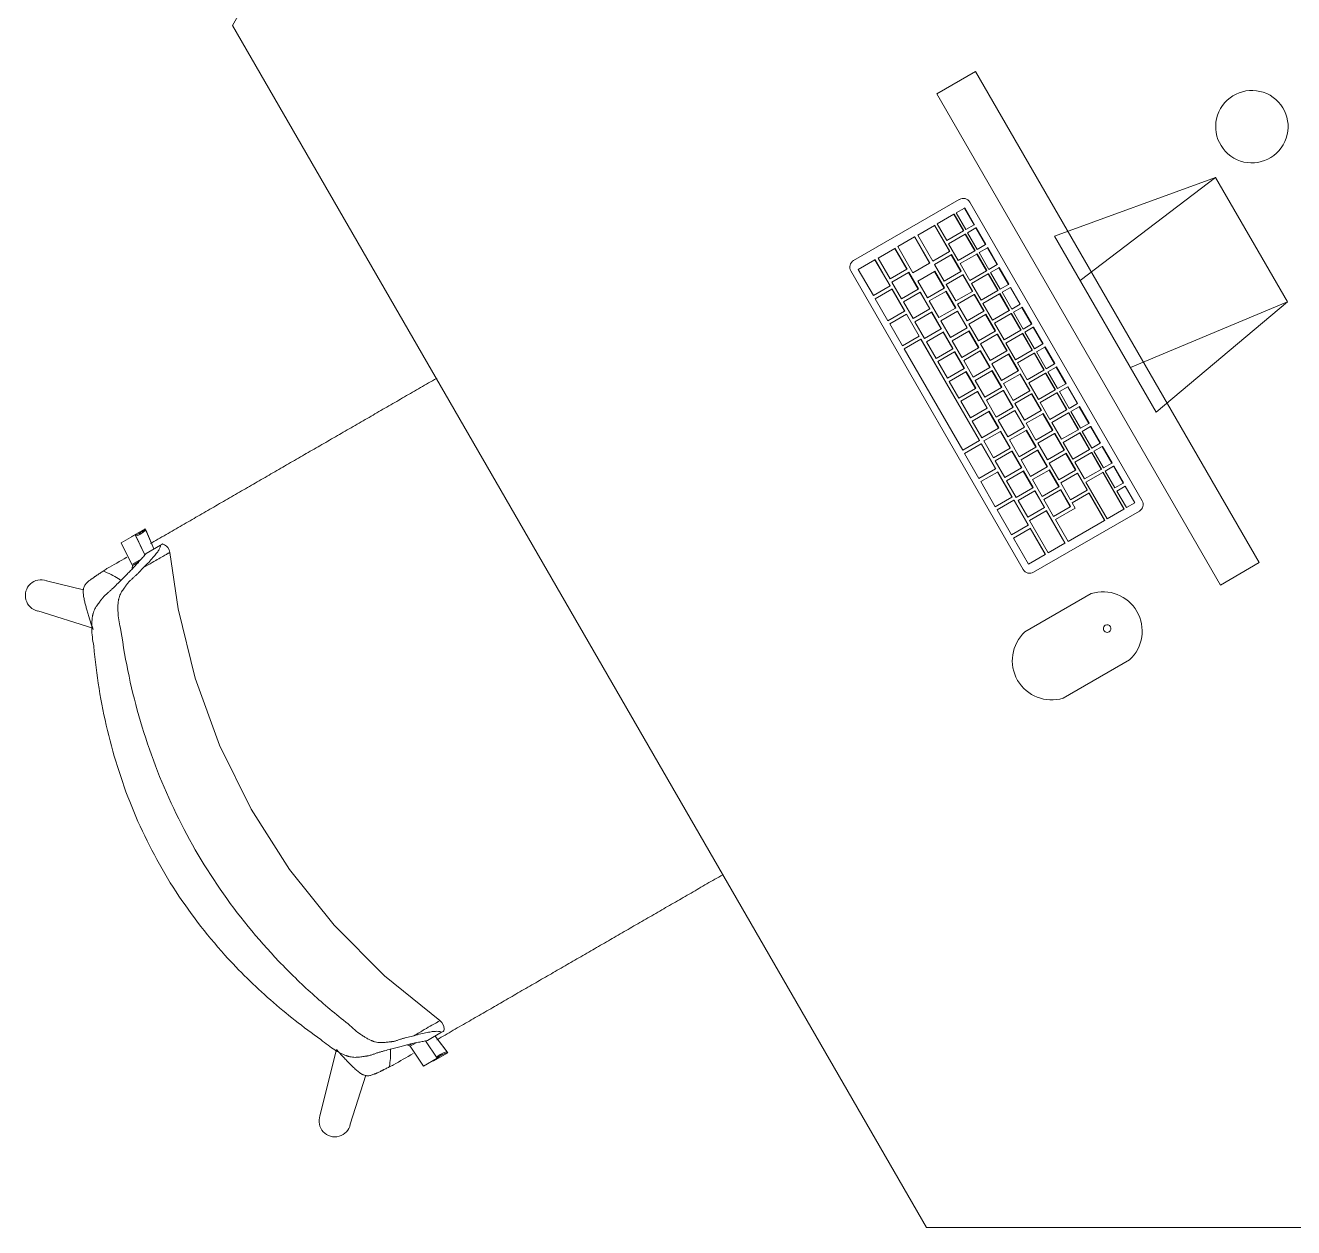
# Model space of a CAD drawing. Header units: millimetres. Extents: x 155927 to 295199, y -4084 to 97293.
# Drawn here: x 179725 to 180776, y 20012 to 21008 of the extents above; entities that cross this region are included whole.
import ezdxf

# ---------------------------------------------------------------- set-up
doc = ezdxf.new("R2010")
doc.units = ezdxf.units.MM
doc.header["$MEASUREMENT"] = 0
doc.layers.add('A-GENM', color=8, linetype='CONTINUOUS', lineweight=9)
doc.layers.add('I-FURN', color=8, linetype='CONTINUOUS', lineweight=9)

msp = doc.modelspace()

# ---------------------------------------------------------------- linework, layer by layer
at = {"layer": 'A-GENM'}
for p, q in [((180499, 20863.5), (180411.4, 20812.9)), ((180650.5, 20613.8), (180507.7, 20861.1)), ((180494.4, 20851.1), (180480.6, 20843.2)), ((180494.7, 20851.3), (180494.4, 20851.1)), ((180502.4, 20837.3), (180494.4, 20851.1)), ((180494.7, 20851.3), (180502.7, 20837.4)), ((180503.3, 20856.3), (180496.4, 20852.3)), ((180496.4, 20852.3), (180504.4, 20838.4)), ((180503.5, 20856.4), (180503.3, 20856.3)), ((180511.3, 20842.4), (180503.3, 20856.3)), ((180503.5, 20856.4), (180511.5, 20842.5)), ((180478.3, 20841.8), (180464.5, 20833.9)), ((180478.5, 20842), (180478.3, 20841.8)), ((180490.8, 20820.2), (180478.3, 20841.8)), ((180478.5, 20842), (180491, 20820.3)), ((180480.6, 20843.2), (180488.6, 20829.3)), ((180488.6, 20829.3), (180502.4, 20837.3)), ((180502.7, 20837.4), (180502.4, 20837.3)), ((180504.4, 20838.4), (180511.3, 20842.4)), ((180512.8, 20839.8), (180505.9, 20835.8)), ((180511.5, 20842.5), (180511.3, 20842.4)), ((180513, 20839.9), (180512.8, 20839.8)), ((180520.8, 20826), (180512.8, 20839.8)), ((180513, 20839.9), (180521, 20826.1)), ((180461.9, 20832.4), (180448.1, 20824.4)), ((180462.1, 20832.5), (180461.9, 20832.4)), ((180474.4, 20810.7), (180461.9, 20832.4)), ((180462.1, 20832.5), (180474.6, 20810.8)), ((180464.5, 20833.9), (180477, 20812.2)), ((180503.9, 20834.7), (180490.1, 20826.7)), ((180490.1, 20826.7), (180498.1, 20812.9)), ((180504.2, 20834.8), (180503.9, 20834.7)), ((180511.9, 20820.8), (180503.9, 20834.7)), ((180504.2, 20834.8), (180512.2, 20821)), ((180505.9, 20835.8), (180513.9, 20822)), ((180445.5, 20822.9), (180431.7, 20814.9)), ((180445.7, 20823), (180445.5, 20822.9)), ((180455.5, 20805.6), (180445.5, 20822.9)), ((180445.7, 20823), (180455.7, 20805.7)), ((180448.1, 20824.4), (180460.6, 20802.7)), ((180477, 20812.2), (180490.8, 20820.2)), ((180492.3, 20817.6), (180478.5, 20809.6)), ((180491, 20820.3), (180490.8, 20820.2)), ((180492.5, 20817.7), (180492.3, 20817.6)), ((180500.3, 20803.7), (180492.3, 20817.6)), ((180492.5, 20817.7), (180500.5, 20803.9)), ((180498.1, 20812.9), (180511.9, 20820.8)), ((180513.4, 20818.2), (180499.6, 20810.3)), ((180512.2, 20821), (180511.9, 20820.8)), ((180513.7, 20818.4), (180513.4, 20818.2)), ((180521.4, 20804.4), (180513.4, 20818.2)), ((180513.7, 20818.4), (180521.7, 20804.5)), ((180513.9, 20822), (180520.8, 20826)), ((180522.3, 20823.4), (180515.4, 20819.4)), ((180515.4, 20819.4), (180523.4, 20805.5)), ((180521, 20826.1), (180520.8, 20826)), ((180522.5, 20823.5), (180522.3, 20823.4)), ((180530.3, 20809.5), (180522.3, 20823.4)), ((180522.5, 20823.5), (180530.5, 20809.6)), ((180429.1, 20813.4), (180415.3, 20805.5)), ((180415.3, 20805.5), (180427.8, 20783.8)), ((180429.3, 20813.6), (180429.1, 20813.4)), ((180441.6, 20791.8), (180429.1, 20813.4)), ((180429.3, 20813.6), (180441.8, 20791.9)), ((180431.7, 20814.9), (180441.7, 20797.6)), ((180441.7, 20797.6), (180455.5, 20805.6)), ((180455.7, 20805.7), (180455.5, 20805.6)), ((180460.6, 20802.7), (180474.4, 20810.7)), ((180474.6, 20810.8), (180474.4, 20810.7)), ((180478.5, 20809.6), (180486.5, 20795.7)), ((180499.6, 20810.3), (180507.6, 20796.4)), ((180523.4, 20805.5), (180530.3, 20809.5)), ((180531.8, 20806.9), (180524.9, 20802.9)), ((180530.5, 20809.6), (180530.3, 20809.5)), ((180532, 20807), (180531.8, 20806.9)), ((180539.8, 20793), (180531.8, 20806.9)), ((180532, 20807), (180540, 20793.2)), ((180409.1, 20804.2), (180551.9, 20556.9)), ((180457, 20803), (180443.2, 20795)), ((180443.2, 20795), (180451.2, 20781.1)), ((180457.2, 20803.1), (180457, 20803)), ((180465, 20789.1), (180457, 20803)), ((180457.2, 20803.1), (180465.2, 20789.3)), ((180478.4, 20803.8), (180464.6, 20795.8)), ((180464.6, 20795.8), (180472.6, 20781.9)), ((180478.6, 20803.9), (180478.4, 20803.8)), ((180486.4, 20789.9), (180478.4, 20803.8)), ((180478.6, 20803.9), (180486.6, 20790.1)), ((180486.5, 20795.7), (180500.3, 20803.7)), ((180501.8, 20801.1), (180488, 20793.1)), ((180500.5, 20803.9), (180500.3, 20803.7)), ((180502, 20801.3), (180501.8, 20801.1)), ((180509.8, 20787.3), (180501.8, 20801.1)), ((180502, 20801.3), (180510, 20787.4)), ((180507.6, 20796.4), (180521.4, 20804.4)), ((180522.9, 20801.8), (180509.1, 20793.8)), ((180521.7, 20804.5), (180521.4, 20804.4)), ((180523.2, 20801.9), (180522.9, 20801.8)), ((180530.9, 20787.9), (180522.9, 20801.8)), ((180523.2, 20801.9), (180531.2, 20788.1)), ((180524.9, 20802.9), (180532.9, 20789.1)), ((180427.8, 20783.8), (180441.6, 20791.8)), ((180443.1, 20789.2), (180429.3, 20781.2)), ((180441.8, 20791.9), (180441.6, 20791.8)), ((180443.3, 20789.3), (180443.1, 20789.2)), ((180453.6, 20771), (180443.1, 20789.2)), ((180443.3, 20789.3), (180453.8, 20771.1)), ((180451.2, 20781.1), (180465, 20789.1)), ((180466.5, 20786.5), (180452.7, 20778.5)), ((180465.2, 20789.3), (180465, 20789.1)), ((180466.7, 20786.7), (180466.5, 20786.5)), ((180474.5, 20772.7), (180466.5, 20786.5)), ((180466.7, 20786.7), (180474.7, 20772.8)), ((180472.6, 20781.9), (180486.4, 20789.9)), ((180487.9, 20787.3), (180474.1, 20779.3)), ((180486.6, 20790.1), (180486.4, 20789.9)), ((180488.1, 20787.5), (180487.9, 20787.3)), ((180495.9, 20773.5), (180487.9, 20787.3)), ((180488, 20793.1), (180496, 20779.3)), ((180488.1, 20787.5), (180496.1, 20773.6)), ((180496, 20779.3), (180509.8, 20787.3)), ((180511.3, 20784.7), (180497.5, 20776.7)), ((180509.1, 20793.8), (180517.1, 20779.9)), ((180510, 20787.4), (180509.8, 20787.3)), ((180511.5, 20784.8), (180511.3, 20784.7)), ((180519.3, 20770.8), (180511.3, 20784.7)), ((180511.5, 20784.8), (180519.5, 20770.9)), ((180517.1, 20779.9), (180530.9, 20787.9)), ((180532.4, 20785.3), (180518.6, 20777.3)), ((180531.2, 20788.1), (180530.9, 20787.9)), ((180532.7, 20785.5), (180532.4, 20785.3)), ((180540.4, 20771.5), (180532.4, 20785.3)), ((180532.7, 20785.5), (180540.7, 20771.6)), ((180532.9, 20789.1), (180539.8, 20793)), ((180541.3, 20790.4), (180534.4, 20786.5)), ((180534.4, 20786.5), (180542.4, 20772.6)), ((180540, 20793.2), (180539.8, 20793)), ((180541.5, 20790.6), (180541.3, 20790.4)), ((180549.3, 20776.6), (180541.3, 20790.4)), ((180541.5, 20790.6), (180549.5, 20776.7)), ((180429.3, 20781.2), (180439.8, 20763)), ((180452.7, 20778.5), (180460.7, 20764.7)), ((180474.1, 20779.3), (180482.1, 20765.5)), ((180497.5, 20776.7), (180505.5, 20762.8)), ((180518.6, 20777.3), (180526.6, 20763.5)), ((180542.4, 20772.6), (180549.3, 20776.6)), ((180550.8, 20774), (180543.9, 20770)), ((180549.5, 20776.7), (180549.3, 20776.6)), ((180551, 20774.1), (180550.8, 20774)), ((180558.8, 20760.1), (180550.8, 20774)), ((180551, 20774.1), (180559, 20760.3)), ((180439.8, 20763), (180453.6, 20771)), ((180455.1, 20768.4), (180441.3, 20760.4)), ((180453.8, 20771.1), (180453.6, 20771)), ((180455.3, 20768.5), (180455.1, 20768.4)), ((180465.6, 20750.2), (180455.1, 20768.4)), ((180455.3, 20768.5), (180465.8, 20750.3)), ((180460.7, 20764.7), (180474.5, 20772.7)), ((180476, 20770.1), (180462.2, 20762.1)), ((180474.7, 20772.8), (180474.5, 20772.7)), ((180476.2, 20770.2), (180476, 20770.1)), ((180484, 20756.2), (180476, 20770.1)), ((180476.2, 20770.2), (180484.2, 20756.3)), ((180482.1, 20765.5), (180495.9, 20773.5)), ((180497.4, 20770.9), (180483.6, 20762.9)), ((180496.1, 20773.6), (180495.9, 20773.5)), ((180505.4, 20757), (180497.4, 20770.9)), ((180497.6, 20771), (180497.5, 20770.9)), ((180497.6, 20771), (180505.6, 20757.2)), ((180505.5, 20762.8), (180519.3, 20770.8)), ((180520.8, 20768.2), (180507, 20760.2)), ((180519.5, 20770.9), (180519.3, 20770.8)), ((180521, 20768.3), (180520.8, 20768.2)), ((180528.8, 20754.4), (180520.8, 20768.2)), ((180521, 20768.3), (180529, 20754.5)), ((180526.6, 20763.5), (180540.4, 20771.5)), ((180541.9, 20768.9), (180528.1, 20760.9)), ((180540.7, 20771.6), (180540.4, 20771.5)), ((180542.2, 20769), (180541.9, 20768.9)), ((180549.9, 20755), (180541.9, 20768.9)), ((180542.2, 20769), (180550.2, 20755.2)), ((180543.9, 20770), (180551.9, 20756.1)), ((180441.3, 20760.4), (180451.8, 20742.2)), ((180462.2, 20762.1), (180470.2, 20748.2)), ((180470.2, 20748.2), (180484, 20756.2)), ((180485.5, 20753.6), (180471.7, 20745.6)), ((180483.6, 20762.9), (180491.6, 20749)), ((180484.2, 20756.3), (180484, 20756.2)), ((180485.7, 20753.7), (180485.5, 20753.6)), ((180493.5, 20739.8), (180485.5, 20753.6)), ((180485.7, 20753.7), (180493.7, 20739.9)), ((180491.6, 20749), (180505.4, 20757)), ((180506.9, 20754.4), (180493.1, 20746.4)), ((180505.6, 20757.2), (180505.4, 20757)), ((180507.1, 20754.6), (180506.9, 20754.4)), ((180514.9, 20740.6), (180506.9, 20754.4)), ((180507, 20760.2), (180515, 20746.4)), ((180507.1, 20754.6), (180515.1, 20740.7)), ((180515, 20746.4), (180528.8, 20754.4)), ((180528.1, 20760.9), (180536.1, 20747)), ((180529, 20754.5), (180528.8, 20754.4)), ((180536.1, 20747), (180549.9, 20755)), ((180550.2, 20755.2), (180549.9, 20755)), ((180551.9, 20756.1), (180558.8, 20760.1)), ((180560.3, 20757.5), (180553.4, 20753.5)), ((180553.4, 20753.5), (180561.4, 20739.7)), ((180559, 20760.3), (180558.8, 20760.1)), ((180560.5, 20757.7), (180560.3, 20757.5)), ((180568.3, 20743.7), (180560.3, 20757.5)), ((180560.5, 20757.7), (180568.5, 20743.8)), ((180451.8, 20742.2), (180465.6, 20750.2)), ((180467.1, 20747.6), (180453.3, 20739.6)), ((180465.8, 20750.3), (180465.6, 20750.2)), ((180467.3, 20747.7), (180467.1, 20747.6)), ((180515.6, 20663.6), (180467.1, 20747.6)), ((180467.3, 20747.7), (180515.8, 20663.7)), ((180471.7, 20745.6), (180479.7, 20731.8)), ((180493.1, 20746.4), (180501.1, 20732.6)), ((180530.3, 20751.8), (180516.5, 20743.8)), ((180516.5, 20743.8), (180524.5, 20729.9)), ((180530.5, 20751.9), (180530.3, 20751.8)), ((180538.3, 20737.9), (180530.3, 20751.8)), ((180530.5, 20751.9), (180538.5, 20738)), ((180551.4, 20752.4), (180537.6, 20744.4)), ((180537.6, 20744.4), (180545.6, 20730.6)), ((180551.7, 20752.6), (180551.4, 20752.4)), ((180559.4, 20738.6), (180551.4, 20752.4)), ((180551.7, 20752.6), (180559.7, 20738.7)), ((180561.4, 20739.7), (180568.3, 20743.7)), ((180568.5, 20743.8), (180568.3, 20743.7)), ((180453.3, 20739.6), (180501.8, 20655.6)), ((180479.7, 20731.8), (180493.5, 20739.8)), ((180495, 20737.2), (180481.2, 20729.2)), ((180493.7, 20739.9), (180493.5, 20739.8)), ((180495.2, 20737.3), (180495, 20737.2)), ((180503, 20723.3), (180495, 20737.2)), ((180495.2, 20737.3), (180503.2, 20723.4)), ((180501.1, 20732.6), (180514.9, 20740.6)), ((180516.4, 20738), (180502.6, 20730)), ((180515.1, 20740.7), (180514.9, 20740.6)), ((180516.6, 20738.1), (180516.4, 20738)), ((180524.4, 20724.1), (180516.4, 20738)), ((180516.6, 20738.1), (180524.6, 20724.2)), ((180524.5, 20729.9), (180538.3, 20737.9)), ((180539.8, 20735.3), (180526, 20727.3)), ((180538.5, 20738), (180538.3, 20737.9)), ((180540, 20735.4), (180539.8, 20735.3)), ((180547.8, 20721.4), (180539.8, 20735.3)), ((180540, 20735.4), (180548, 20721.6)), ((180545.6, 20730.6), (180559.4, 20738.6)), ((180560.9, 20736), (180547.1, 20728)), ((180559.7, 20738.7), (180559.4, 20738.6)), ((180561.2, 20736.1), (180560.9, 20736)), ((180568.9, 20722.1), (180560.9, 20736)), ((180561.2, 20736.1), (180569.2, 20722.2)), ((180569.8, 20741.1), (180562.9, 20737.1)), ((180562.9, 20737.1), (180570.9, 20723.2)), ((180570, 20741.2), (180569.8, 20741.1)), ((180577.8, 20727.2), (180569.8, 20741.1)), ((180570, 20741.2), (180578, 20727.4)), ((180481.2, 20729.2), (180489.2, 20715.3)), ((180489.2, 20715.3), (180503, 20723.3)), ((180502.6, 20730), (180510.6, 20716.1)), ((180503.2, 20723.4), (180503, 20723.3)), ((180510.6, 20716.1), (180524.4, 20724.1)), ((180525.9, 20721.5), (180512.1, 20713.5)), ((180524.6, 20724.2), (180524.4, 20724.1)), ((180526.1, 20721.6), (180525.9, 20721.5)), ((180533.9, 20707.6), (180525.9, 20721.5)), ((180526, 20727.3), (180534, 20713.5)), ((180526.1, 20721.6), (180534.1, 20707.8)), ((180534, 20713.5), (180547.8, 20721.4)), ((180547.1, 20728), (180555.1, 20714.1)), ((180548, 20721.6), (180547.8, 20721.4)), ((180555.1, 20714.1), (180568.9, 20722.1)), ((180569.2, 20722.2), (180568.9, 20722.1)), ((180570.9, 20723.2), (180577.8, 20727.2)), ((180579.3, 20724.6), (180572.4, 20720.6)), ((180578, 20727.4), (180577.8, 20727.2)), ((180579.5, 20724.8), (180579.3, 20724.6)), ((180587.3, 20710.8), (180579.3, 20724.6)), ((180579.5, 20724.8), (180587.5, 20710.9)), ((180504.5, 20720.7), (180490.7, 20712.7)), ((180490.7, 20712.7), (180498.7, 20698.9)), ((180504.7, 20720.8), (180504.5, 20720.7)), ((180512.5, 20706.8), (180504.5, 20720.7)), ((180504.7, 20720.8), (180512.7, 20707)), ((180512.1, 20713.5), (180520.1, 20699.7)), ((180549.3, 20718.8), (180535.5, 20710.9)), ((180549.5, 20719), (180549.3, 20718.8)), ((180557.3, 20705), (180549.3, 20718.8)), ((180549.5, 20719), (180557.5, 20705.1)), ((180570.4, 20719.5), (180556.6, 20711.5)), ((180556.6, 20711.5), (180564.6, 20697.7)), ((180570.7, 20719.6), (180570.4, 20719.5)), ((180578.4, 20705.7), (180570.4, 20719.5)), ((180570.7, 20719.6), (180578.7, 20705.8)), ((180572.4, 20720.6), (180580.4, 20706.8)), ((180587.5, 20710.9), (180587.3, 20710.8)), ((180498.7, 20698.9), (180512.5, 20706.8)), ((180514, 20704.2), (180500.2, 20696.3)), ((180512.7, 20707), (180512.5, 20706.8)), ((180514.2, 20704.4), (180514, 20704.2)), ((180522, 20690.4), (180514, 20704.2)), ((180514.2, 20704.4), (180522.2, 20690.5)), ((180520.1, 20699.7), (180533.9, 20707.6)), ((180535.4, 20705.1), (180521.6, 20697.1)), ((180534.1, 20707.8), (180533.9, 20707.6)), ((180535.6, 20705.2), (180535.4, 20705.1)), ((180543.4, 20691.2), (180535.4, 20705.1)), ((180535.5, 20710.9), (180543.5, 20697)), ((180535.6, 20705.2), (180543.6, 20691.3)), ((180543.5, 20697), (180557.3, 20705)), ((180558.8, 20702.4), (180545, 20694.4)), ((180557.5, 20705.1), (180557.3, 20705)), ((180559, 20702.5), (180558.8, 20702.4)), ((180566.8, 20688.5), (180558.8, 20702.4)), ((180559, 20702.5), (180567, 20688.7)), ((180564.6, 20697.7), (180578.4, 20705.7)), ((180579.9, 20703.1), (180566.1, 20695.1)), ((180578.7, 20705.8), (180578.4, 20705.7)), ((180580.2, 20703.2), (180579.9, 20703.1)), ((180587.9, 20689.2), (180579.9, 20703.1)), ((180580.2, 20703.2), (180588.2, 20689.3)), ((180580.4, 20706.8), (180587.3, 20710.8)), ((180588.8, 20708.2), (180581.9, 20704.2)), ((180581.9, 20704.2), (180589.9, 20690.3)), ((180589, 20708.3), (180588.8, 20708.2)), ((180596.8, 20694.3), (180588.8, 20708.2)), ((180589, 20708.3), (180597, 20694.5)), ((180500.2, 20696.3), (180508.2, 20682.4)), ((180508.2, 20682.4), (180522, 20690.4)), ((180521.6, 20697.1), (180529.6, 20683.2)), ((180522.2, 20690.5), (180522, 20690.4)), ((180529.6, 20683.2), (180543.4, 20691.2)), ((180543.6, 20691.3), (180543.4, 20691.2)), ((180545, 20694.4), (180553, 20680.6)), ((180566.1, 20695.1), (180574.1, 20681.2)), ((180589.9, 20690.3), (180596.8, 20694.3)), ((180598.3, 20691.7), (180591.4, 20687.7)), ((180597, 20694.5), (180596.8, 20694.3)), ((180598.5, 20691.9), (180598.3, 20691.7)), ((180606.3, 20677.9), (180598.3, 20691.7)), ((180598.5, 20691.9), (180606.5, 20678)), ((180523.5, 20687.8), (180509.7, 20679.8)), ((180509.7, 20679.8), (180517.7, 20666)), ((180523.7, 20687.9), (180523.5, 20687.8)), ((180531.5, 20673.9), (180523.5, 20687.8)), ((180523.7, 20687.9), (180531.7, 20674.1)), ((180544.9, 20688.6), (180531.1, 20680.6)), ((180531.1, 20680.6), (180539.1, 20666.8)), ((180545.1, 20688.7), (180544.9, 20688.6)), ((180552.9, 20674.7), (180544.9, 20688.6)), ((180545.1, 20688.7), (180553.1, 20674.9)), ((180553, 20680.6), (180566.8, 20688.5)), ((180568.3, 20685.9), (180554.5, 20678)), ((180567, 20688.7), (180566.8, 20688.5)), ((180568.5, 20686.1), (180568.3, 20685.9)), ((180576.3, 20672.1), (180568.3, 20685.9)), ((180568.5, 20686.1), (180576.5, 20672.2)), ((180574.1, 20681.2), (180587.9, 20689.2)), ((180589.4, 20686.6), (180575.6, 20678.6)), ((180588.2, 20689.3), (180587.9, 20689.2)), ((180589.7, 20686.7), (180589.4, 20686.6)), ((180597.4, 20672.7), (180589.4, 20686.6)), ((180589.7, 20686.7), (180597.7, 20672.9)), ((180591.4, 20687.7), (180599.4, 20673.9)), ((180517.7, 20666), (180531.5, 20673.9)), ((180533, 20671.3), (180519.2, 20663.4)), ((180531.7, 20674.1), (180531.5, 20673.9)), ((180533.2, 20671.5), (180533, 20671.3)), ((180541, 20657.5), (180533, 20671.3)), ((180533.2, 20671.5), (180541.2, 20657.6)), ((180539.1, 20666.8), (180552.9, 20674.7)), ((180554.4, 20672.1), (180540.6, 20664.2)), ((180553.1, 20674.9), (180552.9, 20674.7)), ((180554.6, 20672.3), (180554.4, 20672.1)), ((180562.4, 20658.3), (180554.4, 20672.1)), ((180554.5, 20678), (180562.5, 20664.1)), ((180554.6, 20672.3), (180562.6, 20658.4)), ((180562.5, 20664.1), (180576.3, 20672.1)), ((180577.8, 20669.5), (180564, 20661.5)), ((180575.6, 20678.6), (180583.6, 20664.8)), ((180576.5, 20672.2), (180576.3, 20672.1)), ((180578, 20669.6), (180577.8, 20669.5)), ((180585.8, 20655.6), (180577.8, 20669.5)), ((180578, 20669.6), (180586, 20655.8)), ((180583.6, 20664.8), (180597.4, 20672.7)), ((180598.9, 20670.1), (180585.1, 20662.2)), ((180597.7, 20672.9), (180597.4, 20672.7)), ((180599.2, 20670.3), (180598.9, 20670.1)), ((180606.9, 20656.3), (180598.9, 20670.1)), ((180599.2, 20670.3), (180607.2, 20656.4)), ((180599.4, 20673.9), (180606.3, 20677.9)), ((180607.8, 20675.3), (180600.9, 20671.3)), ((180600.9, 20671.3), (180608.9, 20657.4)), ((180606.5, 20678), (180606.3, 20677.9)), ((180608, 20675.4), (180607.8, 20675.3)), ((180615.8, 20661.4), (180607.8, 20675.3)), ((180608, 20675.4), (180616, 20661.5)), ((180501.8, 20655.6), (180515.6, 20663.6)), ((180517.1, 20661), (180503.3, 20653)), ((180515.8, 20663.7), (180515.6, 20663.6)), ((180517.3, 20661.1), (180517.1, 20661)), ((180529.1, 20640.2), (180517.1, 20661)), ((180517.3, 20661.1), (180529.3, 20640.4)), ((180519.2, 20663.4), (180527.2, 20649.5)), ((180540.6, 20664.2), (180548.6, 20650.3)), ((180562.6, 20658.4), (180562.4, 20658.3)), ((180564, 20661.5), (180572, 20647.6)), ((180585.1, 20662.2), (180593.1, 20648.3)), ((180608.9, 20657.4), (180615.8, 20661.4)), ((180617.3, 20658.8), (180610.4, 20654.8)), ((180616, 20661.5), (180615.8, 20661.4)), ((180617.5, 20658.9), (180617.3, 20658.8)), ((180625.3, 20645), (180617.3, 20658.8)), ((180617.5, 20658.9), (180625.5, 20645.1)), ((180503.3, 20653), (180515.3, 20632.3)), ((180527.2, 20649.5), (180541, 20657.5)), ((180542.5, 20654.9), (180528.7, 20646.9)), ((180541.2, 20657.6), (180541, 20657.5)), ((180542.7, 20655), (180542.5, 20654.9)), ((180550.5, 20641), (180542.5, 20654.9)), ((180542.7, 20655), (180550.7, 20641.2)), ((180548.6, 20650.3), (180562.4, 20658.3)), ((180563.9, 20655.7), (180550.1, 20647.7)), ((180564.1, 20655.8), (180563.9, 20655.7)), ((180571.9, 20641.8), (180563.9, 20655.7)), ((180564.1, 20655.8), (180572.1, 20642)), ((180572, 20647.6), (180585.8, 20655.6)), ((180587.3, 20653), (180573.5, 20645)), ((180586, 20655.8), (180585.8, 20655.6)), ((180587.5, 20653.2), (180587.3, 20653)), ((180595.3, 20639.2), (180587.3, 20653)), ((180587.5, 20653.2), (180595.5, 20639.3)), ((180593.1, 20648.3), (180606.9, 20656.3)), ((180608.4, 20653.7), (180594.6, 20645.7)), ((180607.2, 20656.4), (180606.9, 20656.3)), ((180608.7, 20653.8), (180608.4, 20653.7)), ((180616.4, 20639.8), (180608.4, 20653.7)), ((180608.7, 20653.8), (180616.7, 20640)), ((180610.4, 20654.8), (180618.4, 20641)), ((180515.3, 20632.3), (180529.1, 20640.2)), ((180530.6, 20637.6), (180516.8, 20629.7)), ((180528.7, 20646.9), (180536.7, 20633)), ((180529.3, 20640.4), (180529.1, 20640.2)), ((180530.8, 20637.8), (180530.6, 20637.6)), ((180542.6, 20616.8), (180530.6, 20637.6)), ((180530.8, 20637.8), (180542.8, 20617)), ((180536.7, 20633), (180550.5, 20641)), ((180552, 20638.4), (180538.2, 20630.4)), ((180550.1, 20647.7), (180558.1, 20633.9)), ((180550.7, 20641.2), (180550.5, 20641)), ((180552.2, 20638.6), (180552, 20638.4)), ((180560, 20624.6), (180552, 20638.4)), ((180552.2, 20638.6), (180560.2, 20624.7)), ((180558.1, 20633.9), (180571.9, 20641.8)), ((180573.4, 20639.2), (180559.6, 20631.3)), ((180572.1, 20642), (180571.9, 20641.8)), ((180573.6, 20639.4), (180573.4, 20639.2)), ((180581.4, 20625.4), (180573.4, 20639.2)), ((180573.5, 20645), (180581.5, 20631.2)), ((180573.6, 20639.4), (180581.6, 20625.5)), ((180581.5, 20631.2), (180595.3, 20639.2)), ((180594.6, 20645.7), (180602.6, 20631.9)), ((180595.5, 20639.3), (180595.3, 20639.2)), ((180602.6, 20631.9), (180616.4, 20639.8)), ((180616.7, 20640), (180616.4, 20639.8)), ((180618.2, 20637.4), (180617.9, 20637.2)), ((180618.2, 20637.4), (180635.7, 20607.1)), ((180618.4, 20641), (180625.3, 20645)), ((180626.8, 20642.4), (180619.9, 20638.4)), ((180619.9, 20638.4), (180627.9, 20624.5)), ((180625.5, 20645.1), (180625.3, 20645)), ((180627, 20642.5), (180626.8, 20642.4)), ((180634.8, 20628.5), (180626.8, 20642.4)), ((180627, 20642.5), (180635, 20628.6)), ((180516.8, 20629.7), (180528.8, 20608.9)), ((180538.2, 20630.4), (180546.2, 20616.6)), ((180559.6, 20631.3), (180567.6, 20617.4)), ((180596.8, 20636.6), (180583, 20628.6)), ((180583, 20628.6), (180591, 20614.7)), ((180597, 20636.7), (180596.8, 20636.6)), ((180604.8, 20622.7), (180596.8, 20636.6)), ((180597, 20636.7), (180605, 20622.9)), ((180617.9, 20637.2), (180603.9, 20629.1)), ((180603.9, 20629.1), (180621.4, 20598.8)), ((180635.4, 20606.9), (180617.9, 20637.2)), ((180627.9, 20624.5), (180634.8, 20628.5)), ((180635, 20628.6), (180634.8, 20628.5)), ((180528.8, 20608.9), (180542.6, 20616.8)), ((180542.8, 20617), (180542.6, 20616.8)), ((180546.2, 20616.6), (180560, 20624.6)), ((180561.5, 20622), (180547.7, 20614)), ((180560.2, 20624.7), (180560, 20624.6)), ((180561.7, 20622.1), (180561.5, 20622)), ((180569.5, 20608.1), (180561.5, 20622)), ((180561.7, 20622.1), (180569.7, 20608.3)), ((180567.6, 20617.4), (180581.4, 20625.4)), ((180582.9, 20622.8), (180569.1, 20614.8)), ((180581.6, 20625.5), (180581.4, 20625.4)), ((180583.1, 20622.9), (180582.9, 20622.8)), ((180590.9, 20608.9), (180582.9, 20622.8)), ((180583.1, 20622.9), (180591.1, 20609.1)), ((180591, 20614.7), (180604.8, 20622.7)), ((180606.3, 20620.1), (180592.5, 20612.1)), ((180605, 20622.9), (180604.8, 20622.7)), ((180606.5, 20620.3), (180606.3, 20620.1)), ((180619.3, 20597.6), (180606.3, 20620.1)), ((180606.5, 20620.3), (180619.5, 20597.7)), ((180636.3, 20625.9), (180629.4, 20621.9)), ((180629.4, 20621.9), (180637.4, 20608.1)), ((180636.5, 20626), (180636.3, 20625.9)), ((180644.3, 20612), (180636.3, 20625.9)), ((180636.5, 20626), (180644.5, 20612.2)), ((180544.1, 20614.2), (180530.3, 20606.3)), ((180530.3, 20606.3), (180542.3, 20585.5)), ((180544.3, 20614.4), (180544.1, 20614.2)), ((180556.1, 20593.5), (180544.1, 20614.2)), ((180544.3, 20614.4), (180556.3, 20593.6)), ((180547.7, 20614), (180555.7, 20600.1)), ((180555.7, 20600.1), (180569.5, 20608.1)), ((180569.1, 20614.8), (180577.1, 20600.9)), ((180569.7, 20608.3), (180569.5, 20608.1)), ((180577.1, 20600.9), (180590.9, 20608.9)), ((180595, 20607.8), (180578.6, 20598.3)), ((180591.1, 20609.1), (180590.9, 20608.9)), ((180592.5, 20612.1), (180595, 20607.8)), ((180621.4, 20598.8), (180635.4, 20606.9)), ((180635.7, 20607.1), (180635.4, 20606.9)), ((180637.4, 20608.1), (180644.3, 20612)), ((180644.5, 20612.2), (180644.3, 20612)), ((180571, 20605.5), (180557.2, 20597.5)), ((180557.2, 20597.5), (180572.7, 20570.7)), ((180560.5, 20554.6), (180648.2, 20605.2)), ((180571.2, 20605.7), (180571, 20605.5)), ((180586.5, 20578.7), (180571, 20605.5)), ((180571.2, 20605.7), (180586.7, 20578.8)), ((180578.6, 20598.3), (180589.1, 20580.2)), ((180589.1, 20580.2), (180619.3, 20597.6)), ((180619.5, 20597.7), (180619.3, 20597.6)), ((180542.3, 20585.5), (180556.1, 20593.5)), ((180557.6, 20590.9), (180543.8, 20582.9)), ((180556.3, 20593.6), (180556.1, 20593.5)), ((180557.8, 20591), (180557.6, 20590.9)), ((180570.1, 20569.2), (180557.6, 20590.9)), ((180557.8, 20591), (180570.3, 20569.3)), ((180543.8, 20582.9), (180556.3, 20561.2)), ((180572.7, 20570.7), (180586.5, 20578.7)), ((180586.7, 20578.8), (180586.5, 20578.7)), ((180556.3, 20561.2), (180570.1, 20569.2)), ((180570.3, 20569.3), (180570.1, 20569.2)), ((180608.3, 20537), (180553.3, 20505.2)), ((180585.1, 20450.2), (180640.1, 20482))]:
    msp.add_line(p, q, dxfattribs=at)
for centre, radius, start, end in [((180502.2, 20858), 6.35, 30, 120), ((180414.6, 20807.4), 6.35, 120, 210), ((180645, 20610.7), 6.35, 300, 30), ((180557.4, 20560.1), 6.35, 210, 300), ((180618, 20505.9), 32.5, 312.6804, 107.3196), ((180575.4, 20481.3), 32.5, 132.6804, 287.3196), ((180621.5, 20507.9), 3.16, 120, 300), ((180621.5, 20507.9), 3.16, 300, 120)]:
    msp.add_arc(centre, radius, start, end, dxfattribs=at)
at = {"layer": 'I-FURN'}
for p, q in [((180471.8, 22003.5), (179896.8, 21007.6)), ((179896.8, 21007.6), (180471.8, 20011.7)), ((180512.5, 20969.5), (180480.4, 20951)), ((180512.5, 20969.5), (180747.5, 20562.6)), ((180715.4, 20544), (180480.4, 20951)), ((180711.3, 20881.6), (180577.8, 20833.1)), ((180599.1, 20796.2), (180711.3, 20881.6)), ((180770.8, 20778.6), (180711.3, 20881.6)), ((180577.8, 20833.1), (180662, 20687.3)), ((180640.7, 20724.2), (180769.6, 20778.1)), ((180662, 20687.3), (180770.8, 20778.6)), ((179804.6, 20578.9), (179816.2, 20585.5)), ((179824.4, 20590.7), (179812.9, 20584)), ((179816.2, 20585.5), (179824.3, 20569)), ((179831.6, 20573.9), (179824.4, 20590.7)), ((179831.7, 20573.9), (179824.9, 20589.8)), ((179813.4, 20560.9), (179804.6, 20578.9)), ((179816.7, 20584.7), (179824.3, 20569.1)), ((179837.1, 20577.1), (179825.3, 20570.2)), ((179838.9, 20578.1), (179840.6, 20577.3)), ((179840.6, 20577.3), (179842.2, 20576.2)), ((179842.2, 20576.2), (179843.2, 20575)), ((179843.2, 20575), (179844.3, 20573.1)), ((179821.1, 20565.3), (179813.4, 20560.9)), ((179844.3, 20573.1), (179844.8, 20571)), ((179851.7, 20524.2), (179844.8, 20571)), ((179819, 20563.1), (179813.9, 20560.1)), ((180747.5, 20562.6), (180715.4, 20544)), ((179773.5, 20539.9), (179742.7, 20547.6)), ((179735.6, 20522.5), (179781, 20508.2)), ((179865.8, 20466.8), (179851.7, 20524.2)), ((179886.1, 20411.3), (179865.8, 20466.8)), ((179912.3, 20358.2), (179886.1, 20411.3)), ((179944.1, 20308.4), (179912.3, 20358.2)), ((179981, 20262.2), (179944.1, 20308.4)), ((180022.7, 20220.3), (179981, 20262.2)), ((180068.7, 20183.2), (180022.7, 20220.3)), ((180070.2, 20181.7), (180068.7, 20183.2)), ((180071.4, 20179.7), (180070.2, 20181.7)), ((180071.9, 20178.3), (180071.4, 20179.7)), ((180072.1, 20176.4), (180071.9, 20178.3)), ((180071.9, 20174.5), (180072.1, 20176.4)), ((180043.9, 20161.9), (180049, 20164.8)), ((180056.8, 20166.4), (180066.5, 20152)), ((180070.1, 20173.5), (180058.3, 20166.7)), ((180075.1, 20156.5), (180064.7, 20170.4)), ((180074.6, 20157.3), (180064.8, 20170.4)), ((179983.1, 20159.3), (179969.3, 20104.4)), ((180043.4, 20162.7), (180046, 20164.2)), ((180055, 20145.3), (180043.9, 20161.9)), ((180063.6, 20149.9), (180075.1, 20156.5)), ((180066.5, 20152), (180055, 20145.3)), ((179994.4, 20097.3), (180007.2, 20138.1)), ((180471.8, 20011.7), (181621.8, 20011.7))]:
    msp.add_line(p, q, dxfattribs=at)
for centre, radius, start, end in [((180741.4, 20923.7), 30, 60.0028, 240.0028), ((180741.4, 20923.7), 30, 240.0028, 60.0028), ((179738.3, 20535.3), 13.1, 70.3941, 258.0104), ((179981.6, 20100), 13.1, 160.4176, 348.0338)]:
    msp.add_arc(centre, radius, start, end, dxfattribs=at)
for centre, start_param, end_param in [((179811.5, 20602.2), 2.884586, 3.464082), ((179812, 20601.4), 2.884586, 3.464082), ((180078.2, 20140.4), 5.960696, 6.540192), ((180078.7, 20139.6), 5.960696, 6.540192), ((180067.1, 20132.9), 5.960696, 6.044337)]:
    msp.add_ellipse(centre, major_axis=(-8.7, 15.1), ratio=0.978487, start_param=start_param, end_param=end_param, dxfattribs=at)
for points, knots in [([(179828.9, 20578.4), (179829.3, 20578.6), (179834.1, 20581.4), (179843.4, 20586.8), (179856.8, 20594.5), (179869.8, 20602), (179880.7, 20608.3), (179889.4, 20613.3), (179896, 20617.1), (179902.7, 20621), (179911.4, 20626), (179922.2, 20632.3), (179933, 20638.5), (179941.6, 20643.5), (179948.2, 20647.3), (179954.7, 20651.1), (179963.4, 20656), (179974.1, 20662.2), (179984.8, 20668.4), (179993.4, 20673.4), (180000, 20677.2), (180006.7, 20681), (180015.4, 20686.1), (180026.3, 20692.4), (180039.4, 20699.9), (180052.7, 20707.6), (180061.5, 20712.7), (180065.9, 20715.2), (180066, 20715.3)], [-0.896036, -0.896036, -0.896036, -0.896036, -0.8928571, -0.8571429, -0.8214286, -0.7857143, -0.75, -0.7321429, -0.7142857, -0.6964286, -0.6785714, -0.6428571, -0.6071429, -0.5892857, -0.5714286, -0.5535714, -0.5357143, -0.5, -0.4642857, -0.4464286, -0.4285714, -0.4107143, -0.3928571, -0.3571429, -0.3214286, -0.2857143, -0.25, -0.2496035, -0.2496035, -0.2496035, -0.2496035]), ([(179810.2, 20553.7), (179811.2, 20554.7), (179813.2, 20556.7), (179815.9, 20559.6), (179818.3, 20562.2), (179819.7, 20563.8), (179820.4, 20564.6)], [0.7143147, 0.7143147, 0.7143147, 0.7143147, 0.7857143, 0.8571429, 0.9285714, 1, 1, 1, 1]), ([(179823.2, 20558.5), (179825.8, 20560), (179830.5, 20562.7), (179836, 20565.9), (179840.1, 20568.3), (179842.4, 20569.6), (179843.7, 20570.3), (179844.3, 20570.7), (179844.7, 20570.9), (179844.8, 20571), (179844.8, 20571)], [0, 0, 0, 0, 0.1111111, 0.2222222, 0.3333333, 0.4444444, 0.5, 0.5555556, 0.6111111, 0.6625707, 0.6625707, 0.6625707, 0.6625707]), ([(179780.1, 20510.7), (179779.4, 20513), (179778.2, 20516.6), (179776.9, 20521), (179776.2, 20523.4), (179775.7, 20525.2), (179775.2, 20526.9), (179774.8, 20528.5), (179774.4, 20530.1), (179774, 20531.8), (179773.6, 20533.7), (179773.3, 20535.5), (179773.2, 20536.9), (179773.1, 20538), (179773.1, 20538.8), (179773.1, 20539.6), (179773.3, 20540.7), (179773.6, 20542), (179774.2, 20543.3), (179774.9, 20544.5), (179775.7, 20545.5), (179776.7, 20546.4), (179777.7, 20547.2), (179778.4, 20547.8), (179778.8, 20548.1), (179779.1, 20548.3), (179779.4, 20548.6), (179779.8, 20548.9), (179780.6, 20549.4), (179781.6, 20550.1), (179782.6, 20550.8), (179783.4, 20551.4), (179784.1, 20551.8), (179784.8, 20552.3), (179785.7, 20552.9), (179787.3, 20554), (179788.7, 20554.9), (179789.6, 20555.5)], [0, 0, 0, 0, 0.125, 0.1875, 0.21875, 0.25, 0.28125, 0.3125, 0.34375, 0.375, 0.40625, 0.4375, 0.46875, 0.484375, 0.5, 0.515625, 0.53125, 0.5625, 0.59375, 0.625, 0.65625, 0.6875, 0.71875, 0.734375, 0.742188, 0.75, 0.757812, 0.765625, 0.78125, 0.8125, 0.84375, 0.859375, 0.875, 0.890625, 0.90625, 0.9375, 1, 1, 1, 1]), ([(179781.9, 20493.3), (179781.4, 20496), (179780.6, 20501), (179780.2, 20506.6), (179780.2, 20510.8), (179780.3, 20513.7), (179780.5, 20516), (179780.7, 20517.6), (179780.9, 20518.4), (179781, 20519), (179781.1, 20519.6), (179781.3, 20520.4), (179781.7, 20521.7), (179782.4, 20523.4), (179783.3, 20525.3), (179784.3, 20526.9), (179785.4, 20528.4), (179786.5, 20529.8), (179787.4, 20531), (179788, 20531.7), (179788.3, 20532.2), (179788.6, 20532.5), (179788.8, 20532.8), (179789.1, 20533.2), (179789.7, 20533.9), (179790.6, 20534.8), (179791.6, 20535.8), (179792.9, 20537), (179794.2, 20538.1), (179795.5, 20539.2), (179796.5, 20540.1), (179797.4, 20541), (179798.7, 20542.2), (179800.8, 20544.4), (179803.8, 20547.3), (179807.1, 20550.6), (179809.2, 20552.7), (179810.2, 20553.7)], [0, 0, 0, 0, 0.0357143, 0.0714286, 0.0892857, 0.1071429, 0.125, 0.1339286, 0.1383929, 0.1428571, 0.1473214, 0.1517857, 0.1607143, 0.1785714, 0.1964286, 0.2142857, 0.2321429, 0.25, 0.2678571, 0.2767857, 0.28125, 0.2857143, 0.2901786, 0.2946429, 0.3035714, 0.3214286, 0.3392857, 0.3571429, 0.3928571, 0.4107143, 0.4285714, 0.4464286, 0.4642857, 0.5, 0.5714286, 0.6428571, 0.7142857, 0.7142857, 0.7142857, 0.7142857]), ([(179804.4, 20547.8), (179803.6, 20548.4), (179801.1, 20550.1), (179796.3, 20552.8), (179791.9, 20554.6), (179789.6, 20555.5)], [0.93303317, 0.93303317, 0.93303317, 0.93303317, 0.94444444, 0.97222222, 1, 1, 1, 1]), ([(179823.2, 20558.5), (179822.1, 20557.3), (179820.4, 20555.6), (179818.4, 20553.5), (179817.2, 20552.4), (179816.3, 20551.5), (179815.4, 20550.7), (179814.3, 20549.7), (179813.2, 20548.8), (179812, 20547.8), (179811.2, 20546.9), (179810.4, 20546.1), (179809.9, 20545.4), (179809.6, 20545), (179809.4, 20544.7), (179809.2, 20544.4), (179808.9, 20544), (179808.3, 20543.2), (179807.5, 20542.1), (179806.4, 20540.6), (179805.4, 20539.1), (179804.4, 20537.4), (179803.5, 20535.5), (179802.9, 20533.8), (179802.6, 20532.5), (179802.4, 20531.7), (179802.3, 20531.1), (179802.2, 20530.5), (179802.1, 20529.7), (179802, 20528.2), (179801.8, 20525.9), (179801.9, 20523.1), (179802.1, 20519.1), (179802.8, 20513.7), (179803.8, 20508.9), (179804.4, 20506.4)], [0, 0, 0, 0, 0.125, 0.1875, 0.21875, 0.25, 0.28125, 0.3125, 0.375, 0.40625, 0.4375, 0.46875, 0.484375, 0.492188, 0.5, 0.507812, 0.515625, 0.53125, 0.5625, 0.59375, 0.625, 0.65625, 0.6875, 0.71875, 0.734375, 0.742188, 0.75, 0.757812, 0.765625, 0.78125, 0.8125, 0.84375, 0.875, 0.9375, 1, 1, 1, 1]), ([(179813.9, 20560.2), (179813.9, 20559.7), (179813.8, 20558.8), (179813.7, 20557.8), (179813.7, 20557.4)], [-0.8810546, -0.8810546, -0.8810546, -0.8810546, -0.6666667, -0.4718724, -0.4718724, -0.4718724, -0.4718724]), ([(179804.4, 20506.4), (179806.2, 20493.6), (179810.6, 20468.3), (179823.3, 20418.3), (179846.2, 20358), (179884.9, 20290.9), (179925.7, 20240.9), (179962.7, 20204.9), (179982.4, 20188.4), (179992.6, 20180.5)], [-1, -1, -1, -1, -0.9, -0.8, -0.6, -0.4, -0.2, -0.1, 0, 0, 0, 0]), ([(179970, 20167.5), (179955.5, 20177.7), (179927.7, 20199.5), (179885.5, 20240.9), (179845.9, 20292.6), (179813.2, 20355.6), (179795.1, 20411.9), (179785.8, 20458.2), (179782.9, 20481.6), (179781.9, 20493.3)], [-1, -1, -1, -1, -0.863636, -0.727273, -0.545455, -0.363636, -0.181818, -0.090909, 0, 0, 0, 0]), ([(180303.3, 20304.2), (180303.2, 20304.1), (180300.9, 20302.8), (180296.5, 20300.3), (180289.9, 20296.5), (180283.3, 20292.7), (180274.6, 20287.6), (180263.8, 20281.4), (180253, 20275.2), (180244.3, 20270.1), (180237.7, 20266.3), (180231.1, 20262.5), (180222.3, 20257.5), (180211.5, 20251.2), (180198.5, 20243.7), (180185.4, 20236.1), (180172.3, 20228.6), (180159.4, 20221.1), (180148.6, 20214.9), (180139.9, 20209.9), (180133.3, 20206.1), (180126.8, 20202.3), (180118.2, 20197.3), (180107.6, 20191.2), (180096.9, 20185), (180088.1, 20180), (180081.4, 20176.1), (180074.7, 20172.2), (180069.6, 20169.3), (180066.8, 20167.7), (180066.2, 20167.3)], [-0.7508218, -0.7508218, -0.7508218, -0.7508218, -0.75, -0.7321429, -0.7142857, -0.6964286, -0.6785714, -0.6428571, -0.6071429, -0.5892857, -0.5714286, -0.5535714, -0.5357143, -0.5, -0.4642857, -0.4285714, -0.3928571, -0.3571429, -0.3214286, -0.3035714, -0.2857143, -0.2678571, -0.25, -0.2142857, -0.1785714, -0.1607143, -0.1428571, -0.125, -0.1071429, -0.1022726, -0.1022726, -0.1022726, -0.1022726]), ([(179992.6, 20180.5), (179994.4, 20178.7), (179998.1, 20175.4), (180002.4, 20172.1), (180005.8, 20169.9), (180008.2, 20168.5), (180010.2, 20167.5), (180011.6, 20166.9), (180012.3, 20166.5), (180012.9, 20166.3), (180013.5, 20166.1), (180014.2, 20165.8), (180015.5, 20165.5), (180017.3, 20165.1), (180019.4, 20165), (180021.4, 20165), (180023.2, 20165.1), (180025, 20165.3), (180026.4, 20165.5), (180027.4, 20165.6), (180027.9, 20165.6), (180028.3, 20165.7), (180028.7, 20165.7), (180029.1, 20165.8), (180030, 20165.9), (180031, 20166.1), (180032.2, 20166.4), (180033.6, 20166.9), (180035, 20167.4), (180036.4, 20167.9), (180037.6, 20168.2), (180038.8, 20168.6), (180040.4, 20169), (180043.2, 20169.7), (180045.5, 20170.3), (180047.1, 20170.7)], [0, 0, 0, 0, 0.0625, 0.125, 0.15625, 0.1875, 0.21875, 0.234375, 0.242188, 0.25, 0.257812, 0.265625, 0.28125, 0.3125, 0.34375, 0.375, 0.40625, 0.4375, 0.46875, 0.484375, 0.492188, 0.5, 0.507812, 0.515625, 0.53125, 0.5625, 0.59375, 0.625, 0.6875, 0.71875, 0.75, 0.78125, 0.8125, 0.875, 1, 1, 1, 1]), ([(180068.7, 20183.2), (180068.7, 20183.2), (180068.6, 20183.1), (180068.2, 20182.9), (180067.4, 20182.4), (180065.7, 20181.4), (180062.3, 20179.5), (180056, 20175.9), (180050.4, 20172.6), (180047.1, 20170.7)], [0.3374293, 0.3374293, 0.3374293, 0.3374293, 0.3888889, 0.4444444, 0.5138889, 0.5833333, 0.7222222, 0.8611111, 1, 1, 1, 1]), ([(180050.9, 20165.2), (180049, 20164.9), (180045.6, 20164.2), (180040.6, 20162.9), (180036.5, 20161.8), (180032.2, 20160.7), (180027.7, 20159.5), (180023.7, 20158.4), (180020.4, 20157.5), (180018.2, 20156.9), (180016.5, 20156.4), (180014.9, 20155.8), (180013.3, 20155.2), (180011.6, 20154.6), (180010.3, 20154.3), (180009.1, 20154), (180008.2, 20153.8), (180007.7, 20153.8), (180007.3, 20153.7), (180006.9, 20153.7), (180006.3, 20153.6), (180005.3, 20153.5), (180003.9, 20153.2), (180002.2, 20153), (180000.3, 20152.8), (179998.4, 20152.7), (179996.3, 20152.9), (179994.5, 20153.1), (179993.2, 20153.5), (179992.4, 20153.7), (179991.8, 20153.9), (179991.2, 20154.1), (179990.4, 20154.4), (179989, 20155), (179986.9, 20155.9), (179984.3, 20157.3), (179980.7, 20159.4), (179976, 20162.6), (179972, 20165.7), (179970, 20167.5)], [0, 0, 0, 0, 0.142857, 0.214286, 0.285714, 0.357143, 0.428571, 0.5, 0.535714, 0.571429, 0.589286, 0.607143, 0.642857, 0.660714, 0.678571, 0.696429, 0.705357, 0.709821, 0.714286, 0.71875, 0.723214, 0.732143, 0.75, 0.767857, 0.785714, 0.803571, 0.821429, 0.839286, 0.848214, 0.852679, 0.857143, 0.861607, 0.866071, 0.875, 0.892857, 0.910714, 0.928571, 0.964286, 1, 1, 1, 1]), ([(180026.7, 20144.8), (180025.8, 20144.3), (180024.3, 20143.5), (180022.5, 20142.7), (180021.5, 20142.2), (180020.8, 20141.8), (180020.1, 20141.5), (180019.2, 20141), (180018.1, 20140.5), (180016.9, 20140), (180016.1, 20139.6), (180015.7, 20139.4), (180015.3, 20139.2), (180014.9, 20139.1), (180014.4, 20138.9), (180013.6, 20138.6), (180012.5, 20138.1), (180011.1, 20137.8), (180009.9, 20137.5), (180008.5, 20137.5), (180007, 20137.6), (180005.7, 20138), (180004.7, 20138.5), (180004, 20138.8), (180003.3, 20139.2), (180002.4, 20139.8), (180001.3, 20140.7), (179999.9, 20141.8), (179998.4, 20143.1), (179997.1, 20144.3), (179995.9, 20145.4), (179994.8, 20146.6), (179993.6, 20147.8), (179992.2, 20149.2), (179990.5, 20151), (179987.4, 20154.3), (179984.8, 20157.2), (179983.2, 20158.9)], [0, 0, 0, 0, 0.0625, 0.09375, 0.109375, 0.125, 0.140625, 0.15625, 0.1875, 0.21875, 0.234375, 0.242188, 0.25, 0.257812, 0.265625, 0.28125, 0.3125, 0.34375, 0.375, 0.40625, 0.4375, 0.46875, 0.484375, 0.5, 0.515625, 0.53125, 0.5625, 0.59375, 0.625, 0.65625, 0.6875, 0.71875, 0.75, 0.78125, 0.8125, 0.875, 1, 1, 1, 1]), ([(180026.7, 20144.8), (180027.2, 20147.2), (180027.7, 20151.9), (180027.8, 20156.9), (180027.6, 20159.5), (180027.6, 20159.9)], [0, 0, 0, 0, 0.02777778, 0.05555556, 0.06066679, 0.06066679, 0.06066679, 0.06066679]), ([(180041.3, 20163), (180041.8, 20162.8), (180042.6, 20162.4), (180043.5, 20162.1), (180043.9, 20161.9)], [-0.5281276, -0.5281276, -0.5281276, -0.5281276, -0.3333333, -0.1258677, -0.1258677, -0.1258677, -0.1258677])]:
    msp.add_open_spline(points, degree=3, knots=knots, dxfattribs=at)
for points in [[(179837.1, 20577.1), (179837.2, 20576.6), (179837, 20575.4), (179835.9, 20573.1), (179833.8, 20570.2), (179831, 20566.8), (179827.5, 20562.8), (179824.7, 20560), (179823.2, 20558.5)], [(179838.3, 20577.7), (179838.6, 20577.9), (179839, 20578.1), (179838.9, 20578.1), (179838.3, 20577.7), (179837.6, 20577.3), (179837.1, 20577.1)], [(179792.8, 20557.6), (179798.1, 20560.6), (179803.6, 20563.8), (179809.2, 20567)], [(179820.4, 20564.6), (179821.3, 20565.6), (179823, 20567.5), (179824.6, 20569.4), (179825.3, 20570.2)], [(179789.6, 20555.5), (179790.1, 20555.8), (179791.2, 20556.5), (179792.3, 20557.2), (179792.8, 20557.6)], [(179781.3, 20507.3), (179780.9, 20508.4), (179780.5, 20509.6), (179780.1, 20510.7)], [(179780.1, 20510.7), (179780.5, 20509.5), (179780.9, 20508.4), (179781.4, 20507.2)], [(180047.1, 20170.7), (180049.2, 20171.3), (180053, 20172.3), (180058.1, 20173.3), (180062.5, 20174.1), (180066.1, 20174.4), (180068.7, 20174.2), (180069.8, 20173.8), (180070.1, 20173.5)], [(180058.3, 20166.7), (180057.2, 20166.5), (180054.8, 20166), (180052.3, 20165.5), (180050.9, 20165.2)], [(180070.1, 20173.5), (180070.6, 20173.8), (180071.3, 20174.2), (180071.9, 20174.5), (180072, 20174.6), (180071.6, 20174.3), (180071.3, 20174.1)], [(180046.6, 20156), (180041, 20152.7), (180035.5, 20149.6), (180030.2, 20146.5)], [(180030.2, 20146.5), (180029.6, 20146.2), (180028.4, 20145.6), (180027.3, 20145.1), (180026.7, 20144.8)]]:
    msp.add_open_spline(points, degree=3, dxfattribs=at)

doc.saveas('drawing.dxf')
